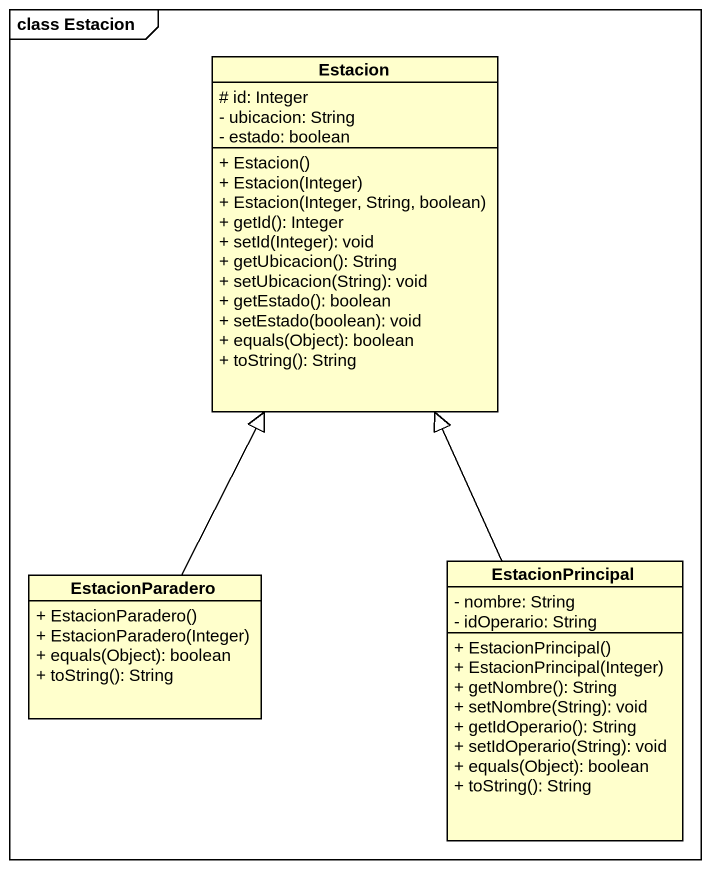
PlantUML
@startuml
mainframe class Estacion
hide circle
hide empty members
skinparam classAttributeIconSize 0
class Estacion {
  # id: Integer
  - ubicacion: String
  - estado: boolean
  + Estacion()
  + Estacion(Integer)
  + Estacion(Integer, String, boolean)
  + getId(): Integer
  + setId(Integer): void
  + getUbicacion(): String
  + setUbicacion(String): void
  + getEstado(): boolean
  + setEstado(boolean): void
  + equals(Object): boolean
  + toString(): String
}
class EstacionPrincipal {
  - nombre: String
  - idOperario: String
  + EstacionPrincipal()
  + EstacionPrincipal(Integer)
  + getNombre(): String
  + setNombre(String): void
  + getIdOperario(): String
  + setIdOperario(String): void
  + equals(Object): boolean
  + toString(): String
}
class EstacionParadero {
  + EstacionParadero()
  + EstacionParadero(Integer)
  + equals(Object): boolean
  + toString(): String
}
EstacionPrincipal -up-|> Estacion
EstacionParadero -up-|> Estacion
@enduml
